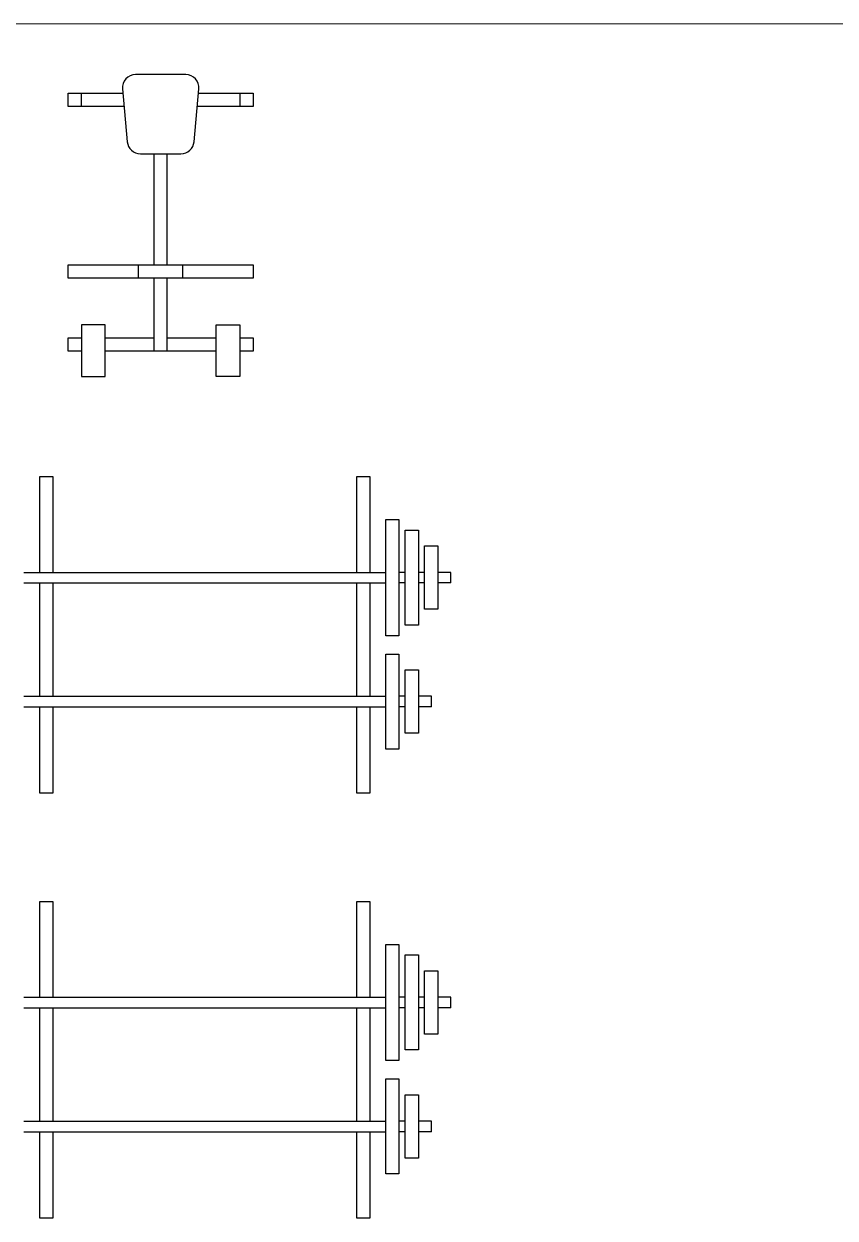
# Model space of a CAD drawing. Header units: millimetres. Extents: x 2391 to 3323, y 1596 to 2537.
# Drawn here: x 2782.57 to 2788.71, y 2489.38 to 2498.43 of the extents above; entities that cross this region are included whole.
import ezdxf

# ---------------------------------------------------------------- set-up
doc = ezdxf.new("R2010")
doc.units = ezdxf.units.MM
doc.layers.add('exterior wall', color=140, linetype='Continuous')

msp = doc.modelspace()

# ---------------------------------------------------------------- linework, layer by layer
at = {"color": 0, "linetype": 'ByBlock'}
for p, q in [((2783.7948, 2498.0487), (2783.4147, 2498.0487)), ((2783.3151, 2497.9397), (2783.3514, 2497.5397)), ((2783.8581, 2497.5397), (2783.8944, 2497.9397)), ((2782.9047, 2497.808), (2782.9047, 2497.908)), ((2782.9047, 2497.908), (2783.318, 2497.908)), ((2783.0047, 2497.808), (2783.0047, 2497.908)), ((2783.8915, 2497.908), (2784.3047, 2497.908)), ((2784.2047, 2497.908), (2784.2047, 2497.808)), ((2784.3047, 2497.908), (2784.3047, 2497.808)), ((2783.3271, 2497.808), (2782.9047, 2497.808)), ((2784.3047, 2497.808), (2783.8824, 2497.808)), ((2783.451, 2497.4487), (2783.7585, 2497.4487)), ((2783.5547, 2496.6069), (2783.5547, 2497.4487)), ((2783.6547, 2496.6069), (2783.6547, 2497.4487)), ((2782.9047, 2496.5069), (2782.9047, 2496.6069)), ((2782.9047, 2496.6069), (2784.3047, 2496.6069)), ((2783.4362, 2496.5069), (2783.4362, 2496.6069)), ((2783.7733, 2496.5069), (2783.7733, 2496.6069)), ((2784.3047, 2496.6069), (2784.3047, 2496.5069)), ((2784.3047, 2496.5069), (2782.9047, 2496.5069)), ((2783.5547, 2495.9535), (2783.5547, 2496.5069)), ((2783.6547, 2495.9535), (2783.6547, 2496.5069)), ((2783.0047, 2496.1535), (2783.0047, 2495.909)), ((2783.1847, 2496.1535), (2783.0047, 2496.1535)), ((2783.1847, 2495.909), (2783.1847, 2496.1535)), ((2784.0247, 2495.909), (2784.0247, 2496.1535)), ((2784.0247, 2496.1535), (2784.2047, 2496.1535)), ((2784.2047, 2496.1535), (2784.2047, 2495.909)), ((2782.9047, 2495.9535), (2782.9047, 2496.0535)), ((2782.9047, 2496.0535), (2783.0047, 2496.0535)), ((2783.1847, 2496.0535), (2783.5547, 2496.0535)), ((2783.6547, 2496.0535), (2784.0247, 2496.0535)), ((2784.2047, 2496.0535), (2784.3047, 2496.0535)), ((2784.3047, 2496.0535), (2784.3047, 2495.9535)), ((2783.0047, 2495.9535), (2782.9047, 2495.9535)), ((2784.0247, 2495.9535), (2783.1847, 2495.9535)), ((2784.3047, 2495.9535), (2784.2047, 2495.9535)), ((2783.0047, 2495.909), (2783.0047, 2495.909)), ((2783.0047, 2495.909), (2783.0047, 2495.761)), ((2783.1847, 2495.761), (2783.1847, 2495.909)), ((2783.1847, 2495.909), (2783.1847, 2495.909)), ((2784.0247, 2495.761), (2784.0247, 2495.909)), ((2784.0247, 2495.909), (2784.0247, 2495.909)), ((2784.2047, 2495.909), (2784.2047, 2495.909)), ((2784.2047, 2495.909), (2784.2047, 2495.761)), ((2783.0047, 2495.761), (2783.0447, 2495.761)), ((2783.0447, 2495.761), (2783.0447, 2495.761)), ((2783.0447, 2495.761), (2783.1447, 2495.761)), ((2783.1447, 2495.761), (2783.1447, 2495.761)), ((2783.1447, 2495.761), (2783.1847, 2495.761)), ((2784.0647, 2495.761), (2784.0247, 2495.761)), ((2784.1647, 2495.761), (2784.0647, 2495.761)), ((2784.0647, 2495.761), (2784.0647, 2495.761)), ((2784.2047, 2495.761), (2784.1647, 2495.761)), ((2784.1647, 2495.761), (2784.1647, 2495.761)), ((2782.6892, 2494.2773), (2782.6892, 2495.0033)), ((2782.6892, 2495.0033), (2782.7892, 2495.0033)), ((2782.7892, 2495.0033), (2782.7892, 2494.2773)), ((2785.0892, 2495.0033), (2785.1892, 2495.0033)), ((2785.0892, 2494.2773), (2785.0892, 2495.0033)), ((2785.1892, 2495.0033), (2785.1892, 2494.2773)), ((2785.3094, 2494.6773), (2785.4094, 2494.6773)), ((2785.3094, 2493.7973), (2785.3094, 2494.6773)), ((2785.4094, 2494.6773), (2785.4094, 2493.7973)), ((2785.4562, 2494.5973), (2785.5562, 2494.5973)), ((2785.4562, 2493.8773), (2785.4562, 2494.5973)), ((2785.5562, 2494.5973), (2785.5562, 2493.8773)), ((2785.603, 2494.4773), (2785.703, 2494.4773)), ((2785.603, 2493.9973), (2785.603, 2494.4773)), ((2785.703, 2494.4773), (2785.703, 2493.9973)), ((2782.5691, 2494.2773), (2785.3094, 2494.2773)), ((2785.4562, 2494.2773), (2785.4094, 2494.2773)), ((2785.603, 2494.2773), (2785.5562, 2494.2773)), ((2785.803, 2494.2773), (2785.703, 2494.2773)), ((2785.803, 2494.1973), (2785.803, 2494.2773)), ((2782.5691, 2494.1973), (2785.3094, 2494.1973)), ((2782.6892, 2493.3381), (2782.6892, 2494.1973)), ((2782.7892, 2494.1973), (2782.7892, 2493.3381)), ((2785.0892, 2493.3381), (2785.0892, 2494.1973)), ((2785.1892, 2494.1973), (2785.1892, 2493.3381)), ((2785.4562, 2494.1973), (2785.4094, 2494.1973)), ((2785.603, 2494.1973), (2785.5562, 2494.1973)), ((2785.803, 2494.1973), (2785.703, 2494.1973)), ((2785.703, 2493.9973), (2785.603, 2493.9973)), ((2785.5562, 2493.8773), (2785.4562, 2493.8773)), ((2785.4094, 2493.7973), (2785.3094, 2493.7973)), ((2785.3094, 2493.6581), (2785.4094, 2493.6581)), ((2785.3094, 2492.9381), (2785.3094, 2493.6581)), ((2785.4094, 2493.6581), (2785.4094, 2492.9381)), ((2785.4562, 2493.5381), (2785.5562, 2493.5381)), ((2785.4562, 2493.0581), (2785.4562, 2493.5381)), ((2785.5562, 2493.5381), (2785.5562, 2493.0581)), ((2782.5691, 2493.3381), (2785.3094, 2493.3381)), ((2785.4562, 2493.3381), (2785.4094, 2493.3381)), ((2785.6562, 2493.3381), (2785.5562, 2493.3381)), ((2785.6562, 2493.2581), (2785.6562, 2493.3381)), ((2782.5691, 2493.2581), (2785.3094, 2493.2581)), ((2782.6892, 2492.6033), (2782.6892, 2493.2581)), ((2782.7892, 2493.2581), (2782.7892, 2492.6033)), ((2785.0892, 2492.6033), (2785.0892, 2493.2581)), ((2785.1892, 2493.2581), (2785.1892, 2492.6033)), ((2785.4562, 2493.2581), (2785.4094, 2493.2581)), ((2785.6562, 2493.2581), (2785.5562, 2493.2581)), ((2785.5562, 2493.0581), (2785.4562, 2493.0581)), ((2785.4094, 2492.9381), (2785.3094, 2492.9381)), ((2782.7892, 2492.6033), (2782.6892, 2492.6033)), ((2785.1892, 2492.6033), (2785.0892, 2492.6033)), ((2782.6892, 2491.0585), (2782.6892, 2491.7844)), ((2782.6892, 2491.7844), (2782.7892, 2491.7844)), ((2782.7892, 2491.7844), (2782.7892, 2491.0585)), ((2785.0892, 2491.7844), (2785.1892, 2491.7844)), ((2785.0892, 2491.0585), (2785.0892, 2491.7844)), ((2785.1892, 2491.7844), (2785.1892, 2491.0585)), ((2785.3094, 2491.4585), (2785.4094, 2491.4585)), ((2785.3094, 2490.5785), (2785.3094, 2491.4585)), ((2785.4094, 2491.4585), (2785.4094, 2490.5785)), ((2785.4562, 2491.3785), (2785.5562, 2491.3785)), ((2785.4562, 2490.6585), (2785.4562, 2491.3785)), ((2785.5562, 2491.3785), (2785.5562, 2490.6585)), ((2785.603, 2491.2585), (2785.703, 2491.2585)), ((2785.603, 2490.7785), (2785.603, 2491.2585)), ((2785.703, 2491.2585), (2785.703, 2490.7785)), ((2782.5691, 2491.0585), (2785.3094, 2491.0585)), ((2785.4562, 2491.0585), (2785.4094, 2491.0585)), ((2785.603, 2491.0585), (2785.5562, 2491.0585)), ((2785.803, 2491.0585), (2785.703, 2491.0585)), ((2785.803, 2490.9785), (2785.803, 2491.0585)), ((2782.5691, 2490.9785), (2785.3094, 2490.9785)), ((2782.6892, 2490.1193), (2782.6892, 2490.9785)), ((2782.7892, 2490.9785), (2782.7892, 2490.1193)), ((2785.0892, 2490.1193), (2785.0892, 2490.9785)), ((2785.1892, 2490.9785), (2785.1892, 2490.1193)), ((2785.4562, 2490.9785), (2785.4094, 2490.9785)), ((2785.603, 2490.9785), (2785.5562, 2490.9785)), ((2785.803, 2490.9785), (2785.703, 2490.9785)), ((2785.703, 2490.7785), (2785.603, 2490.7785)), ((2785.5562, 2490.6585), (2785.4562, 2490.6585)), ((2785.4094, 2490.5785), (2785.3094, 2490.5785)), ((2785.3094, 2490.4393), (2785.4094, 2490.4393)), ((2785.3094, 2489.7193), (2785.3094, 2490.4393)), ((2785.4094, 2490.4393), (2785.4094, 2489.7193)), ((2785.4562, 2490.3193), (2785.5562, 2490.3193)), ((2785.4562, 2489.8393), (2785.4562, 2490.3193)), ((2785.5562, 2490.3193), (2785.5562, 2489.8393)), ((2782.5691, 2490.1193), (2785.3094, 2490.1193)), ((2785.4562, 2490.1193), (2785.4094, 2490.1193)), ((2785.6562, 2490.1193), (2785.5562, 2490.1193)), ((2785.6562, 2490.0393), (2785.6562, 2490.1193)), ((2782.5691, 2490.0393), (2785.3094, 2490.0393)), ((2782.6892, 2489.3844), (2782.6892, 2490.0393)), ((2782.7892, 2490.0393), (2782.7892, 2489.3844)), ((2785.0892, 2489.3844), (2785.0892, 2490.0393)), ((2785.1892, 2490.0393), (2785.1892, 2489.3844)), ((2785.4562, 2490.0393), (2785.4094, 2490.0393)), ((2785.6562, 2490.0393), (2785.5562, 2490.0393)), ((2785.5562, 2489.8393), (2785.4562, 2489.8393)), ((2785.4094, 2489.7193), (2785.3094, 2489.7193)), ((2782.7892, 2489.3844), (2782.6892, 2489.3844)), ((2785.1892, 2489.3844), (2785.0892, 2489.3844))]:
    msp.add_line(p, q, dxfattribs=at)
for centre, start, end in [((2783.4147, 2497.9487), 90, 185.19443), ((2783.7948, 2497.9487), 354.80557, 90), ((2783.451, 2497.5487), 185.19443, 270), ((2783.7585, 2497.5487), 270, 354.80557)]:
    msp.add_arc(centre, 0.1, start, end, dxfattribs=at)
at = {"layer": 'exterior wall', "lineweight": 13}
msp.add_line((2794.94, 2498.4329), (2757.4228, 2498.4329), dxfattribs=at)

doc.saveas('drawing.dxf')
